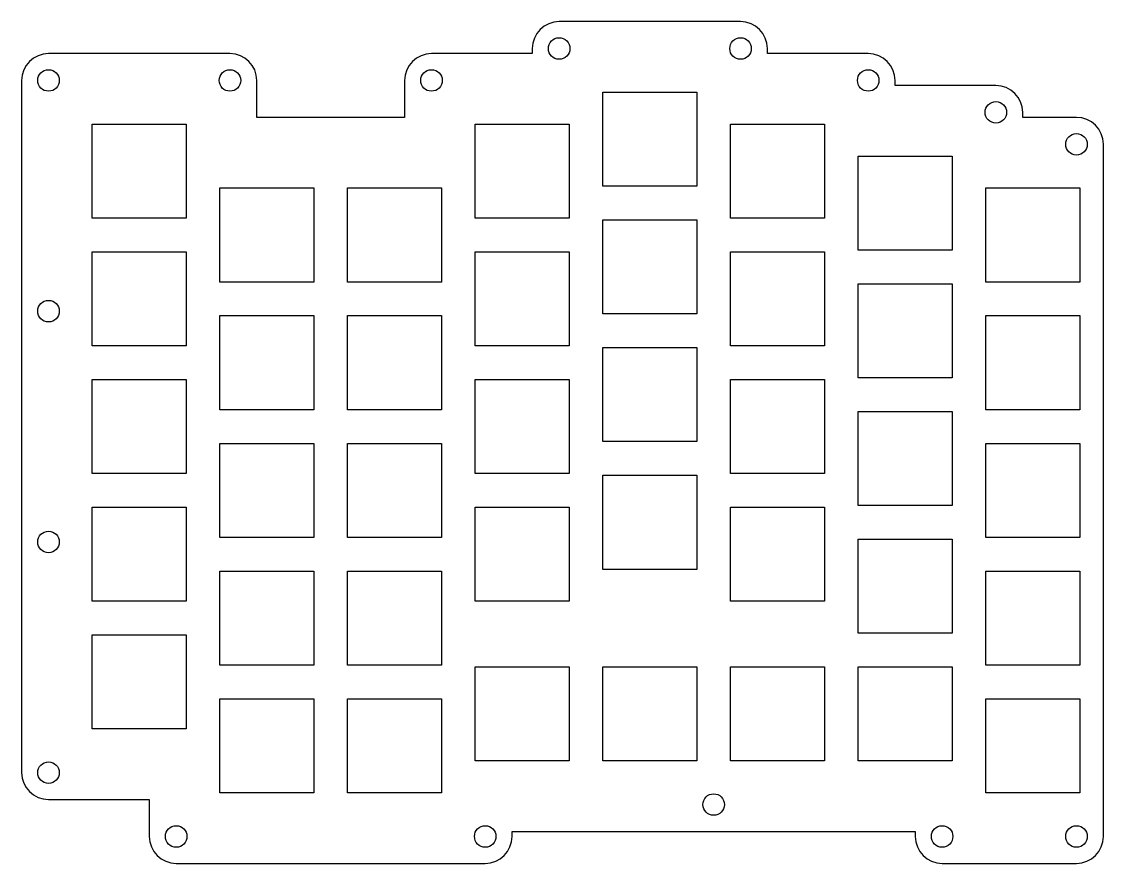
# Model space of a CAD drawing. Extents: x -8 to 153, y -18 to 108.
import ezdxf

# ---------------------------------------------------------------- set-up
doc = ezdxf.new("R2010")
doc.units = 0
doc.layers.get('0').update_dxf_attribs({"linetype": 'continuous'})

# ---------------------------------------------------------------- blocks, each defined once
blk = doc.blocks.new('FACEFEAT')
at = {"color": 0}
for p, q in [((99, 107.75), (72, 107.75)), ((68, 103.75), (68, 103)), ((103, 103), (103, 103.75)), ((23, 103), (-4, 103)), ((68, 103), (53, 103)), ((118, 103), (103, 103)), ((-8, 99), (-8, -4)), ((27, 93.5), (27, 99)), ((49, 99), (49, 93.5)), ((122, 98.25), (122, 99)), ((137, 98.25), (122, 98.25)), ((78.5, 97.25), (92.5, 97.25)), ((78.5, 83.25), (78.5, 97.25)), ((92.5, 97.25), (92.5, 83.25)), ((49, 93.5), (27, 93.5)), ((141, 93.5), (141, 94.25)), ((149, 93.5), (141, 93.5)), ((2.5, 92.5), (16.5, 92.5)), ((2.5, 78.5), (2.5, 92.5)), ((16.5, 92.5), (16.5, 78.5)), ((59.5, 92.5), (73.5, 92.5)), ((59.5, 78.5), (59.5, 92.5)), ((73.5, 92.5), (73.5, 78.5)), ((97.5, 92.5), (111.5, 92.5)), ((97.5, 78.5), (97.5, 92.5)), ((111.5, 92.5), (111.5, 78.5)), ((153, -13.5), (153, 89.5)), ((116.5, 87.75), (130.5, 87.75)), ((116.5, 73.75), (116.5, 87.75)), ((130.5, 87.75), (130.5, 73.75)), ((21.5, 83), (35.5, 83)), ((21.5, 69), (21.5, 83)), ((35.5, 83), (35.5, 69)), ((40.5, 83), (54.5, 83)), ((40.5, 69), (40.5, 83)), ((54.5, 83), (54.5, 69)), ((92.5, 83.25), (78.5, 83.25)), ((135.5, 83), (149.5, 83)), ((135.5, 69), (135.5, 83)), ((149.5, 83), (149.5, 69)), ((16.5, 78.5), (2.5, 78.5)), ((73.5, 78.5), (59.5, 78.5)), ((78.5, 78.25), (92.5, 78.25)), ((78.5, 64.25), (78.5, 78.25)), ((92.5, 78.25), (92.5, 64.25)), ((111.5, 78.5), (97.5, 78.5)), ((2.5, 73.5), (16.5, 73.5)), ((2.5, 59.5), (2.5, 73.5)), ((16.5, 73.5), (16.5, 59.5)), ((59.5, 73.5), (73.5, 73.5)), ((59.5, 59.5), (59.5, 73.5)), ((73.5, 73.5), (73.5, 59.5)), ((97.5, 73.5), (111.5, 73.5)), ((97.5, 59.5), (97.5, 73.5)), ((111.5, 73.5), (111.5, 59.5)), ((130.5, 73.75), (116.5, 73.75)), ((35.5, 69), (21.5, 69)), ((54.5, 69), (40.5, 69)), ((116.5, 68.75), (130.5, 68.75)), ((116.5, 54.75), (116.5, 68.75)), ((130.5, 68.75), (130.5, 54.75)), ((149.5, 69), (135.5, 69)), ((21.5, 64), (35.5, 64)), ((21.5, 50), (21.5, 64)), ((35.5, 64), (35.5, 50)), ((40.5, 64), (54.5, 64)), ((40.5, 50), (40.5, 64)), ((54.5, 64), (54.5, 50)), ((92.5, 64.25), (78.5, 64.25)), ((135.5, 64), (149.5, 64)), ((135.5, 50), (135.5, 64)), ((149.5, 64), (149.5, 50)), ((16.5, 59.5), (2.5, 59.5)), ((73.5, 59.5), (59.5, 59.5)), ((78.5, 59.25), (92.5, 59.25)), ((78.5, 45.25), (78.5, 59.25)), ((92.5, 59.25), (92.5, 45.25)), ((111.5, 59.5), (97.5, 59.5)), ((130.5, 54.75), (116.5, 54.75)), ((2.5, 54.5), (16.5, 54.5)), ((2.5, 40.5), (2.5, 54.5)), ((16.5, 54.5), (16.5, 40.5)), ((59.5, 54.5), (73.5, 54.5)), ((59.5, 40.5), (59.5, 54.5)), ((73.5, 54.5), (73.5, 40.5)), ((97.5, 54.5), (111.5, 54.5)), ((97.5, 40.5), (97.5, 54.5)), ((111.5, 54.5), (111.5, 40.5)), ((35.5, 50), (21.5, 50)), ((54.5, 50), (40.5, 50)), ((149.5, 50), (135.5, 50)), ((116.5, 49.75), (130.5, 49.75)), ((116.5, 35.75), (116.5, 49.75)), ((130.5, 49.75), (130.5, 35.75)), ((92.5, 45.25), (78.5, 45.25)), ((21.5, 45), (35.5, 45)), ((21.5, 31), (21.5, 45)), ((35.5, 45), (35.5, 31)), ((40.5, 45), (54.5, 45)), ((40.5, 31), (40.5, 45)), ((54.5, 45), (54.5, 31)), ((135.5, 45), (149.5, 45)), ((135.5, 31), (135.5, 45)), ((149.5, 45), (149.5, 31)), ((16.5, 40.5), (2.5, 40.5)), ((73.5, 40.5), (59.5, 40.5)), ((111.5, 40.5), (97.5, 40.5)), ((78.5, 40.25), (92.5, 40.25)), ((78.5, 26.25), (78.5, 40.25)), ((92.5, 40.25), (92.5, 26.25)), ((2.5, 35.5), (16.5, 35.5)), ((2.5, 21.5), (2.5, 35.5)), ((16.5, 35.5), (16.5, 21.5)), ((59.5, 35.5), (73.5, 35.5)), ((59.5, 21.5), (59.5, 35.5)), ((73.5, 35.5), (73.5, 21.5)), ((97.5, 35.5), (111.5, 35.5)), ((97.5, 21.5), (97.5, 35.5)), ((111.5, 35.5), (111.5, 21.5)), ((130.5, 35.75), (116.5, 35.75)), ((35.5, 31), (21.5, 31)), ((54.5, 31), (40.5, 31)), ((116.5, 30.75), (130.5, 30.75)), ((116.5, 16.75), (116.5, 30.75)), ((130.5, 30.75), (130.5, 16.75)), ((149.5, 31), (135.5, 31)), ((21.5, 26), (35.5, 26)), ((21.5, 12), (21.5, 26)), ((35.5, 26), (35.5, 12)), ((40.5, 26), (54.5, 26)), ((40.5, 12), (40.5, 26)), ((54.5, 26), (54.5, 12)), ((92.5, 26.25), (78.5, 26.25)), ((135.5, 26), (149.5, 26)), ((135.5, 12), (135.5, 26)), ((149.5, 26), (149.5, 12)), ((16.5, 21.5), (2.5, 21.5)), ((73.5, 21.5), (59.5, 21.5)), ((111.5, 21.5), (97.5, 21.5)), ((2.5, 16.5), (16.5, 16.5)), ((2.5, 2.5), (2.5, 16.5)), ((16.5, 16.5), (16.5, 2.5)), ((130.5, 16.75), (116.5, 16.75)), ((35.5, 12), (21.5, 12)), ((54.5, 12), (40.5, 12)), ((59.5, 11.75), (73.5, 11.75)), ((59.5, -2.25), (59.5, 11.75)), ((73.5, 11.75), (73.5, -2.25)), ((78.5, 11.75), (92.5, 11.75)), ((78.5, -2.25), (78.5, 11.75)), ((92.5, 11.75), (92.5, -2.25)), ((97.5, 11.75), (111.5, 11.75)), ((97.5, -2.25), (97.5, 11.75)), ((111.5, 11.75), (111.5, -2.25)), ((116.5, 11.75), (130.5, 11.75)), ((116.5, -2.25), (116.5, 11.75)), ((130.5, 11.75), (130.5, -2.25)), ((149.5, 12), (135.5, 12)), ((21.5, 7), (35.5, 7)), ((21.5, -7), (21.5, 7)), ((35.5, 7), (35.5, -7)), ((40.5, 7), (54.5, 7)), ((40.5, -7), (40.5, 7)), ((54.5, 7), (54.5, -7)), ((135.5, 7), (149.5, 7)), ((135.5, -7), (135.5, 7)), ((149.5, 7), (149.5, -7)), ((16.5, 2.5), (2.5, 2.5)), ((73.5, -2.25), (59.5, -2.25)), ((92.5, -2.25), (78.5, -2.25)), ((111.5, -2.25), (97.5, -2.25)), ((130.5, -2.25), (116.5, -2.25)), ((-4, -8), (11, -8)), ((11, -8), (11, -13.5)), ((35.5, -7), (21.5, -7)), ((54.5, -7), (40.5, -7)), ((149.5, -7), (135.5, -7)), ((65, -12.75), (125, -12.75)), ((65, -13.5), (65, -12.75)), ((125, -12.75), (125, -13.5)), ((15, -17.5), (61, -17.5)), ((129, -17.5), (149, -17.5))]:
    blk.add_line(p, q, dxfattribs=at)
for centre in [(72, 103.75), (99, 103.75), (-4, 99), (23, 99), (53, 99), (118, 99), (137, 94.25), (149, 89.5), (-4, 64.67), (-4, 30.33), (-4, -4), (95, -8.75), (15, -13.5), (61, -13.5), (129, -13.5), (149, -13.5)]:
    blk.add_circle(centre, 1.6, dxfattribs=at)
for centre, start, end in [((72, 103.75), 90, -180), ((99, 103.75), 0, 90), ((-4, 99), 90, -180), ((23, 99), 0, 90), ((53, 99), 90, -180), ((118, 99), 0, 90), ((137, 94.25), 0, 90), ((149, 89.5), 0, 90), ((-4, -4), -180, -90), ((15, -13.5), -180, -90), ((61, -13.5), -90, 0), ((129, -13.5), -180, -90), ((149, -13.5), -90, 0)]:
    blk.add_arc(centre, 4, start, end, dxfattribs=at)

msp = doc.modelspace()

# ---------------------------------------------------------------- block references
at = {"color": 0}
msp.add_blockref('FACEFEAT', (0, 0), dxfattribs=at)

doc.saveas('drawing.dxf')
